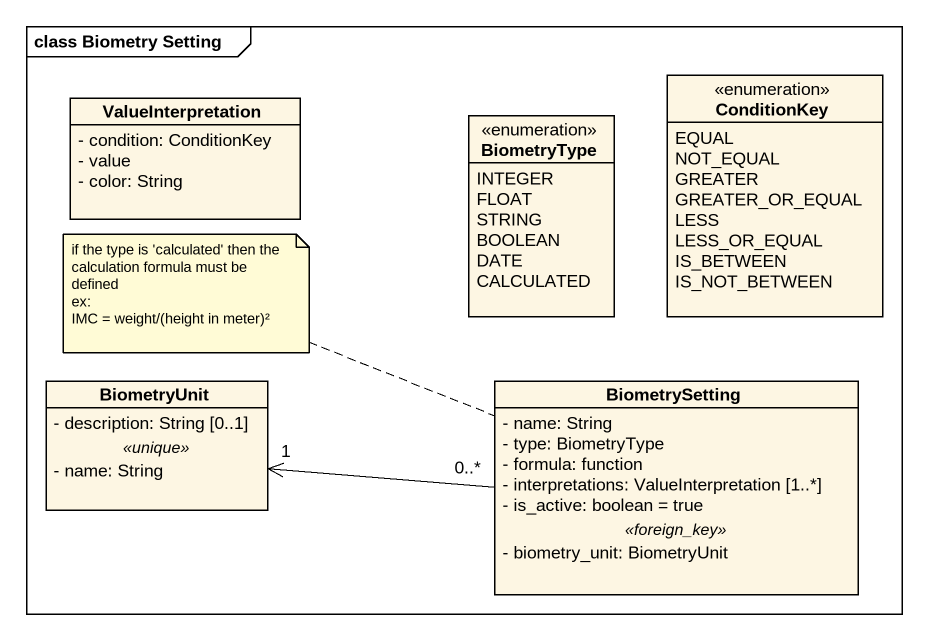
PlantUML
@startuml
mainframe class Biometry Setting
hide circle
hide empty members
skinparam classAttributeIconSize 0
class ValueInterpretation {
  - condition: ConditionKey
  - value
  - color: String
}
enum BiometryType {
  INTEGER
  FLOAT
  STRING
  BOOLEAN
  DATE
  CALCULATED
}
enum ConditionKey {
  EQUAL
  NOT_EQUAL
  GREATER
  GREATER_OR_EQUAL
  LESS
  LESS_OR_EQUAL
  IS_BETWEEN
  IS_NOT_BETWEEN
}
class BiometryUnit {
  - description: String [0..1]
  .. <<unique>> ..
  - name: String
}
class BiometrySetting {
  - name: String
  - type: BiometryType
  - formula: function
  - interpretations: ValueInterpretation [1..*]
  - is_active: boolean = true
  .. <<foreign_key>> ..
  - biometry_unit: BiometryUnit
}
BiometrySetting "0..*" -left-> "1" BiometryUnit
note left of BiometrySetting
  if the type is 'calculated' then the calculation formula must be defined
  ex:
  IMC = weight/(height in meter)²
end note
@enduml
